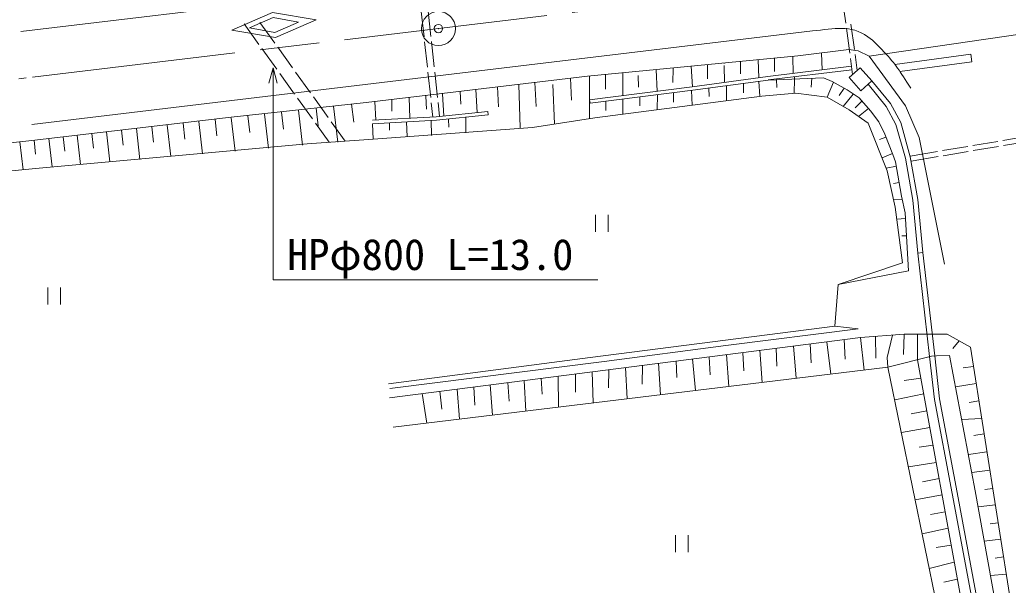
# Model space of a CAD drawing. Units: millimetres, scale not verified. Extents: x 40000 to 680000, y 20000 to 380000.
# Drawn here: x 439918 to 498133, y 258945 to 292234 of the extents above; entities that cross this region are included whole.
import ezdxf
from ezdxf.enums import TextEntityAlignment as Align

# ---------------------------------------------------------------- set-up
doc = ezdxf.new("R2010")
doc.units = ezdxf.units.MM
doc.header["$LTSCALE"] = 1000
doc.header["$PDMODE"] = 32
doc.header["$PDSIZE"] = 500
doc.linetypes.add('CHAIN', pattern=[18.5, 12, -1.5, 3.5, -1.5])
for name, color, linetype, lineweight in [('M-BGD', 7, 'Continuous', 13), ('M-BMK', 2, 'CHAIN', 13), ('M-BMK-OTRS', 5, 'Continuous', 13), ('M-STR-HTXT', 7, 'Continuous', 13), ('M-STR-STRC', 7, 'Continuous', 13), ('M-WORK', 1, 'Continuous', 13)]:
    doc.layers.add(name, color=color, linetype=linetype, lineweight=lineweight)
doc.styles.add('ＭＳ ゴシック', font='')
doc.styles.get('ＭＳ ゴシック').set_extended_font_data('MS Gothic')

msp = doc.modelspace()

# ---------------------------------------------------------------- linework, layer by layer
at = {"layer": 'M-BGD'}
for p, q in [((488360, 293530), (488559, 292043)), ((463564, 292719), (463728, 291228)), ((464129, 291244), (463965, 292735)), ((488599, 291746), (488799, 290259)), ((489071, 290488), (488871, 291975)), ((463761, 290930), (463925, 289439)), ((464325, 289455), (464162, 290946)), ((473357, 288906), (485748, 290103)), ((484372, 289970), (484372, 289943)), ((484372, 289943), (484372, 289187)), ((485447, 290074), (485448, 290022)), ((485448, 290044), (485461, 289071)), ((485748, 290103), (488740, 290481)), ((487133, 290278), (487167, 289281)), ((488740, 290481), (489294, 290414)), ((488838, 289962), (488966, 289009)), ((489237, 289248), (489110, 290191)), ((489294, 290414), (489950, 290095)), ((491460, 289599), (495928, 290211)), ((495989, 289765), (495928, 290211)), ((478393, 289363), (478376, 288539)), ((478393, 289392), (478393, 289361)), ((479452, 289497), (479539, 288287)), ((480415, 289588), (480429, 288764)), ((481407, 289684), (481407, 289669)), ((481409, 289533), (481426, 288542)), ((482356, 289775), (482367, 289058)), ((483398, 289876), (483445, 288816)), ((483971, 288887), (488901, 289494)), ((488763, 288829), (489419, 289409)), ((489419, 289409), (490104, 288635)), ((491754, 289185), (495989, 289765)), ((460320, 287365), (473357, 288906)), ((463957, 289141), (464121, 287649)), ((464522, 287665), (464358, 289156)), ((472358, 288788), (472411, 287499)), ((473477, 288912), (473477, 286424)), ((474418, 289008), (474418, 288968)), ((474418, 288968), (474418, 288144)), ((475426, 289106), (475426, 289052)), ((475426, 289052), (475441, 287774)), ((476339, 288963), (476351, 288262)), ((477393, 289295), (477466, 288027)), ((479528, 288285), (483971, 288887)), ((483989, 288688), (487249, 288822)), ((483996, 288689), (488926, 289295)), ((485547, 288752), (485533, 287901)), ((485547, 288752), (485542, 288879)), ((486573, 288795), (486520, 288272)), ((487249, 288822), (487770, 288604)), ((489449, 288055), (488763, 288829)), ((468054, 288279), (468106, 287108)), ((469314, 288428), (469314, 288411)), ((469314, 288420), (469398, 285865)), ((470247, 288538), (470323, 287134)), ((471317, 288417), (471407, 286101)), ((473478, 287529), (479528, 288285)), ((479553, 288087), (483989, 288688)), ((480504, 288216), (480527, 287725)), ((481538, 288356), (481538, 287491)), ((482546, 288492), (482546, 287938)), ((483453, 288615), (483454, 288610)), ((483454, 288610), (483498, 287731)), ((484493, 288709), (484511, 288250)), ((487834, 288568), (487460, 287681)), ((487770, 288604), (488644, 288100)), ((488176, 287783), (488466, 288203)), ((490104, 288635), (489449, 288055)), ((489879, 288436), (490948, 287129)), ((490104, 288635), (491198, 287297)), ((462846, 287663), (462890, 286435)), ((463838, 287780), (463837, 287737)), ((463837, 287738), (463871, 286972)), ((464813, 287896), (464812, 287872)), ((464812, 287877), (464886, 286564)), ((465846, 288020), (465898, 287275)), ((466787, 288129), (466861, 286772)), ((473503, 287330), (479553, 288087)), ((476435, 287697), (476435, 287161)), ((477477, 287833), (477460, 286941)), ((478426, 287946), (478426, 287379)), ((479479, 288077), (479517, 287213)), ((489009, 287857), (488407, 287135)), ((488644, 288100), (489350, 287629)), ((489350, 287629), (490031, 286877)), ((460821, 287424), (460886, 286327)), ((461837, 287544), (461837, 286848)), ((464154, 287351), (464246, 286507)), ((464645, 286539), (464555, 287367)), ((473503, 287330), (473478, 287529)), ((474435, 287447), (474435, 286900)), ((475442, 287573), (475427, 286675)), ((489512, 287451), (489119, 287059)), ((489902, 287020), (489315, 286541)), ((490948, 287129), (491523, 286074)), ((491198, 287297), (491803, 286188)), ((460687, 286317), (464447, 286518)), ((464447, 286518), (467484, 286837)), ((464463, 286319), (467505, 286638)), ((466183, 286499), (466182, 286477)), ((466182, 286482), (466182, 285585)), ((467505, 286638), (467484, 286837)), ((473477, 286413), (473477, 286430)), ((490031, 286877), (490518, 286222)), ((460698, 286117), (464463, 286319)), ((460698, 286117), (460733, 285212)), ((461684, 286170), (461684, 285744)), ((462690, 286224), (462694, 286161)), ((462692, 286197), (462726, 285357)), ((464138, 286301), (464171, 285412)), ((465163, 286392), (465180, 285916)), ((469398, 285841), (469398, 285866)), ((490518, 286222), (490859, 285490)), ((491523, 286074), (492073, 284092)), ((491803, 286188), (492366, 284158)), ((490560, 285181), (490925, 285329)), ((490859, 285490), (491346, 284297)), ((499436, 285398), (497817, 285127)), ((495746, 284780), (494266, 284533)), ((497521, 285077), (496042, 284830)), ((497557, 284779), (496077, 284532)), ((499451, 285096), (497853, 284829)), ((490702, 284107), (491317, 284369)), ((491346, 284297), (491497, 283877)), ((492073, 284092), (492506, 281605)), ((493970, 284483), (492351, 284212)), ((492366, 284158), (492803, 281646)), ((494006, 284185), (492408, 283917)), ((495782, 284482), (494302, 284234)), ((490947, 283497), (491543, 283611)), ((491497, 283877), (491844, 281845)), ((491371, 282603), (491707, 282652)), ((491844, 281845), (492054, 280862)), ((491381, 281648), (491880, 281679)), ((492506, 281605), (492810, 278499)), ((492803, 281646), (493108, 278528)), ((473827, 280748), (473827, 279748)), ((474577, 279748), (474577, 280748)), ((492054, 280862), (492256, 277450)), ((491570, 280500), (492074, 280534)), ((491875, 279514), (492134, 279515)), ((493108, 278528), (492810, 278499)), ((493505, 272402), (492810, 278494)), ((493802, 272442), (493108, 278528)), ((492256, 277450), (488124, 276650)), ((489300, 274047), (487911, 274205)), ((489300, 274047), (481504, 273067)), ((489436, 273536), (492008, 273725)), ((491309, 273673), (491008, 272347)), ((492008, 273725), (491966, 272523)), ((492008, 273725), (494541, 273725)), ((492785, 273725), (492791, 272222)), ((494541, 273725), (495903, 272968)), ((461698, 269987), (489436, 273536)), ((481504, 273067), (474344, 272109)), ((485483, 273030), (485637, 271126)), ((486459, 273155), (486529, 272030)), ((487452, 273282), (487692, 271376)), ((488468, 273412), (488537, 272263)), ((489436, 273536), (489639, 271612)), ((490308, 273600), (490344, 272322)), ((494868, 272889), (495250, 273331)), ((481541, 272526), (481669, 270645)), ((482497, 272648), (482562, 271576)), ((483504, 272777), (483642, 270884)), ((484474, 272901), (484512, 271845)), ((493616, 272430), (493915, 272450)), ((493915, 272450), (494680, 272465)), ((494680, 272465), (496189, 264512)), ((495903, 272968), (498903, 254036)), ((474344, 272109), (461713, 270533)), ((476587, 271892), (476583, 270791)), ((477531, 272013), (477655, 270158)), ((478582, 272147), (478612, 271175)), ((479544, 272270), (479717, 270408)), ((480527, 272396), (480579, 271326)), ((491008, 272347), (491051, 271783)), ((491051, 271783), (493616, 272430)), ((492791, 272222), (496189, 253536)), ((493792, 269883), (493505, 272402)), ((494089, 269928), (493802, 272442)), ((461913, 268248), (491051, 271783)), ((472648, 271388), (472650, 270312)), ((473631, 271514), (473687, 269677)), ((474611, 271639), (474591, 270564)), ((475601, 271766), (475699, 269921)), ((494857, 253262), (491051, 271783)), ((495473, 271746), (496083, 271828)), ((467629, 270746), (467764, 268958)), ((468656, 270877), (468739, 269780)), ((469624, 271001), (469720, 269196)), ((470625, 271129), (470684, 270186)), ((471633, 271258), (471642, 269429)), ((492012, 270996), (492990, 271130)), ((495028, 270632), (496244, 270816)), ((463622, 270233), (463884, 268488)), ((464661, 270366), (464776, 269315)), ((465672, 270496), (465824, 268723)), ((466668, 270623), (466726, 269555)), ((491446, 269858), (493155, 270220)), ((494823, 264354), (493792, 269883)), ((495117, 264409), (494089, 269928)), ((495826, 269712), (496404, 269803)), ((492412, 269033), (493337, 269218)), ((495394, 268702), (496568, 268769)), ((491840, 267941), (493517, 268230)), ((496112, 267767), (496713, 267856)), ((492891, 267067), (493706, 267190)), ((495784, 266647), (496881, 266798)), ((492255, 265923), (493890, 266177)), ((495988, 265573), (497053, 265710)), ((493091, 265030), (494063, 265226)), ((496841, 253654), (494823, 264354)), ((497136, 253710), (495117, 264409)), ((496189, 264512), (498102, 253892)), ((496752, 264582), (497222, 264646)), ((492656, 263973), (494237, 264272)), ((493560, 263108), (494420, 263264)), ((496362, 263555), (497374, 263686)), ((497073, 262557), (497543, 262621)), ((493066, 261976), (494595, 262302)), ((478539, 261891), (478539, 260891)), ((479289, 260891), (479289, 261891)), ((496725, 261538), (497695, 261661)), ((493888, 261167), (494778, 261294)), ((493485, 259937), (494958, 260307)), ((497372, 260532), (497860, 260618)), ((494345, 259131), (495142, 259294)), ((497088, 259523), (498021, 259603))]:
    msp.add_line(p, q, dxfattribs=at)
for points in [[(452410, 291630), (454803, 292671), (457374, 292222)], [(452410, 291630), (454981, 291181), (457374, 292222)], [(460320, 287365), (473357, 288906), (485748, 290103), (488740, 290481), (489294, 290414), (489950, 290095), (492088, 287161), (492893, 285299), (494377, 277851)], [(460733, 285212), (470112, 285893), (473780, 286460), (483612, 287746), (485619, 287908), (487460, 287681), (488771, 286925), (489880, 286143), (491011, 283339), (491478, 281208), (491906, 277931), (488124, 276650)], [(461642, 270811), (473516, 272349), (487911, 274205), (488124, 276650)]]:
    msp.add_lwpolyline(points, dxfattribs=at)
msp.add_lwpolyline([(453446, 291754), (454944, 291492), (456338, 292099), (454840, 292360)], close=True, dxfattribs=at)
msp.add_circle((464574, 291714), 1000, dxfattribs=at)
msp.add_point((464574, 291714), dxfattribs=at)
at = {"layer": 'M-BMK'}
for p in [(562799, 303477), (366293, 280721)]:
    msp.add_line(p, (440302, 288807), dxfattribs=at)
at = {"layer": 'M-BMK-OTRS'}
msp.add_lwpolyline([(500291, 279913), (499256, 282459), (499074, 285033), (499052, 285334), (498980, 286359), (499025, 287595), (499077, 288137), (499095, 288308), (499438, 289366), (499923, 290371), (500863, 291679), (489950, 290095)], dxfattribs=at)
at = {"layer": 'M-STR-HTXT'}
for p, q in [((454833, 289408), (454583, 288508)), ((454833, 289408), (454833, 276915)), ((454833, 289408), (455083, 288508)), ((454833, 276915), (473972, 276915))]:
    msp.add_line(p, q, dxfattribs=at)
at = {"layer": 'M-STR-STRC'}
for p, q in [((486341, 297090), (439975, 291537)), ((486607, 291583), (440629, 286076))]:
    msp.add_line(p, q, dxfattribs=at)
msp.add_open_spline([(486607, 291583), (487937, 291701), (488813, 291964), (489864, 291235), (490278, 290948), (490454, 290715), (490805, 290354), (491532, 289602), (491719, 289233), (492393, 288198)], degree=3, knots=[0, 0, 0, 0, 1, 1, 1, 2, 2, 2, 3, 3, 3, 3], dxfattribs=at)
at = {"layer": 'M-WORK'}
for p, q in [((453129, 292002), (454005, 290784)), ((454936, 290860), (454060, 292078)), ((454180, 290541), (455056, 289323)), ((455987, 289399), (455111, 290616)), ((455231, 289079), (456107, 287862)), ((457038, 287937), (456162, 289155)), ((456282, 287618), (457158, 286400)), ((458089, 286476), (457213, 287694)), ((460320, 287365), (452374, 286491)), ((457373, 287030), (457490, 285999)), ((458405, 287147), (458645, 285031)), ((459463, 287267), (459583, 286209)), ((452374, 286491), (440637, 285132)), ((452374, 286463), (452596, 284505)), ((453353, 286574), (453464, 285595)), ((454332, 286685), (454560, 284675)), ((455337, 286799), (455451, 285794)), ((456342, 286913), (456576, 284851)), ((447699, 285933), (447802, 285027)), ((448606, 286036), (448816, 284176)), ((449535, 286141), (449641, 285211)), ((450465, 286247), (450682, 284338)), ((451419, 286355), (451528, 285401)), ((457333, 286157), (458147, 285025)), ((459084, 285093), (458264, 286232)), ((442469, 285340), (442564, 284501)), ((443307, 285435), (443502, 283714)), ((444167, 285532), (444265, 284672)), ((445028, 285630), (445228, 283864)), ((445910, 285730), (446011, 284847)), ((446793, 285830), (446999, 284018)), ((440637, 285132), (350157, 275169)), ((439925, 285057), (440109, 283393)), ((440757, 285148), (440849, 284316)), ((456835, 284931), (440853, 283484)), ((441630, 285245), (441820, 283568)), ((460733, 285212), (456835, 284931)), ((440853, 283484), (420077, 281341)), ((441572, 276480), (441572, 275480)), ((442322, 275480), (442322, 276480))]:
    msp.add_line(p, q, dxfattribs=at)

# ---------------------------------------------------------------- texts
at = {"layer": 'M-STR-HTXT', "style": 'ＭＳ ゴシック'}
msp.add_text('HPφ800 L=13.0', height=1833, dxfattribs=at).set_placement((455663, 276951), align=Align.BOTTOM_LEFT)

doc.saveas('drawing.dxf')
